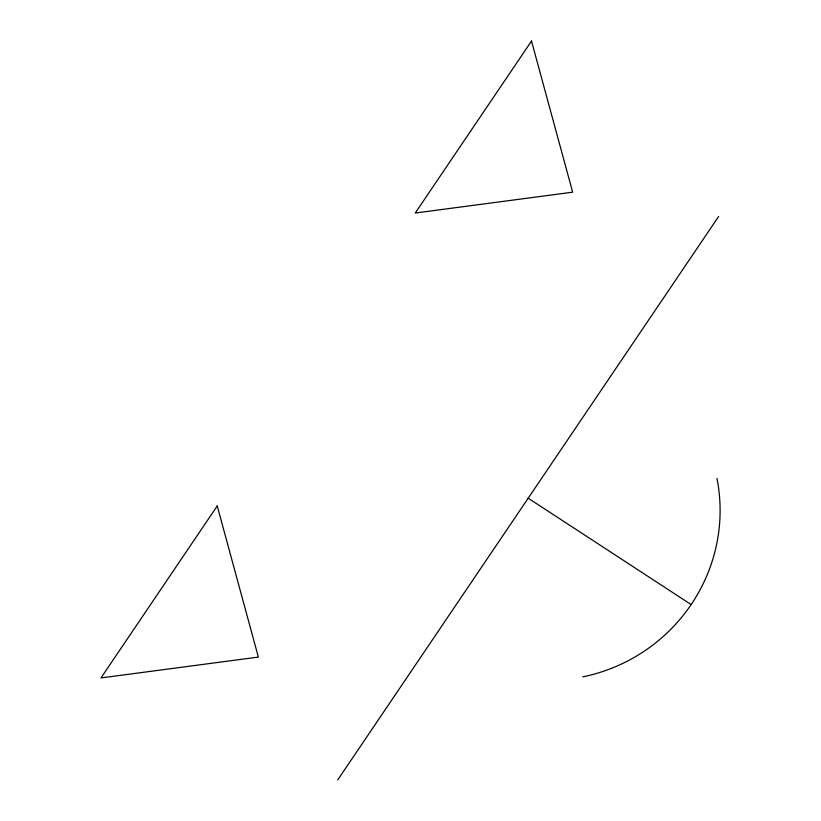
<?xml version="1.0" encoding="UTF-8"?>
<svg xmlns="http://www.w3.org/2000/svg" width="821" height="821" viewBox="0 0 821 821"><rect width="100%" height="100%" fill="white"/><g stroke="black" fill="none" stroke-linecap="round" stroke-linejoin="round"><path stroke-width="1.23" d="M337.718 779.95L718.673 216.426M528.201 498.193L691.149 604.564M716.969 478.407A170.275 167.31 -23.1 0 1 582.807 676.863M217.226 505.952L100.973 677.93L258.369 657.077L217.226 505.952M531.515 41.05L415.252 213.029L572.658 192.176L531.515 41.05"/></g></svg>
